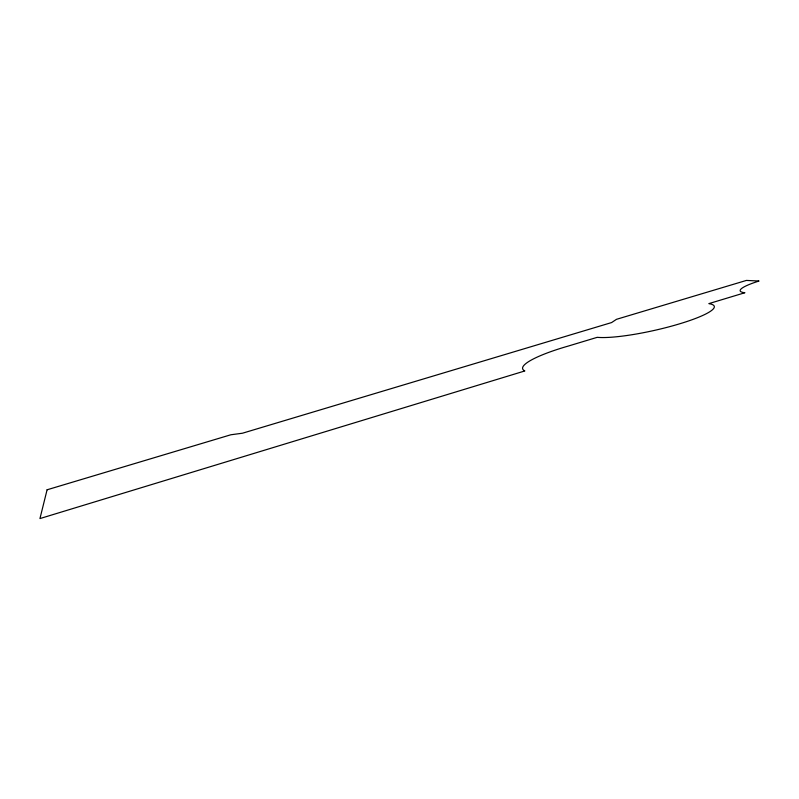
<?xml version="1.0" encoding="UTF-8"?>
<svg xmlns="http://www.w3.org/2000/svg" width="799" height="799" viewBox="0 0 799 799"><rect width="100%" height="100%" fill="white"/><g stroke="black" fill="none" stroke-linecap="round" stroke-linejoin="round"><path stroke-width="1.2" d="M47.091 489.787L39.95 518.571L524.873 370.936A68.215 12.165 -13.1 0 1 568.469 346.007L597.223 337.328A63.78 10.347 -12.6 0 0 679.569 323.835A63.78 10.347 -12.6 0 0 708.853 303.62L744.898 292.734A45.273 6.811 -11.8 0 1 759.05 281.018L746.396 280.429L616.488 319.32L611.605 322.566L242.467 433.218L230.881 434.766L47.091 489.787"/></g></svg>
